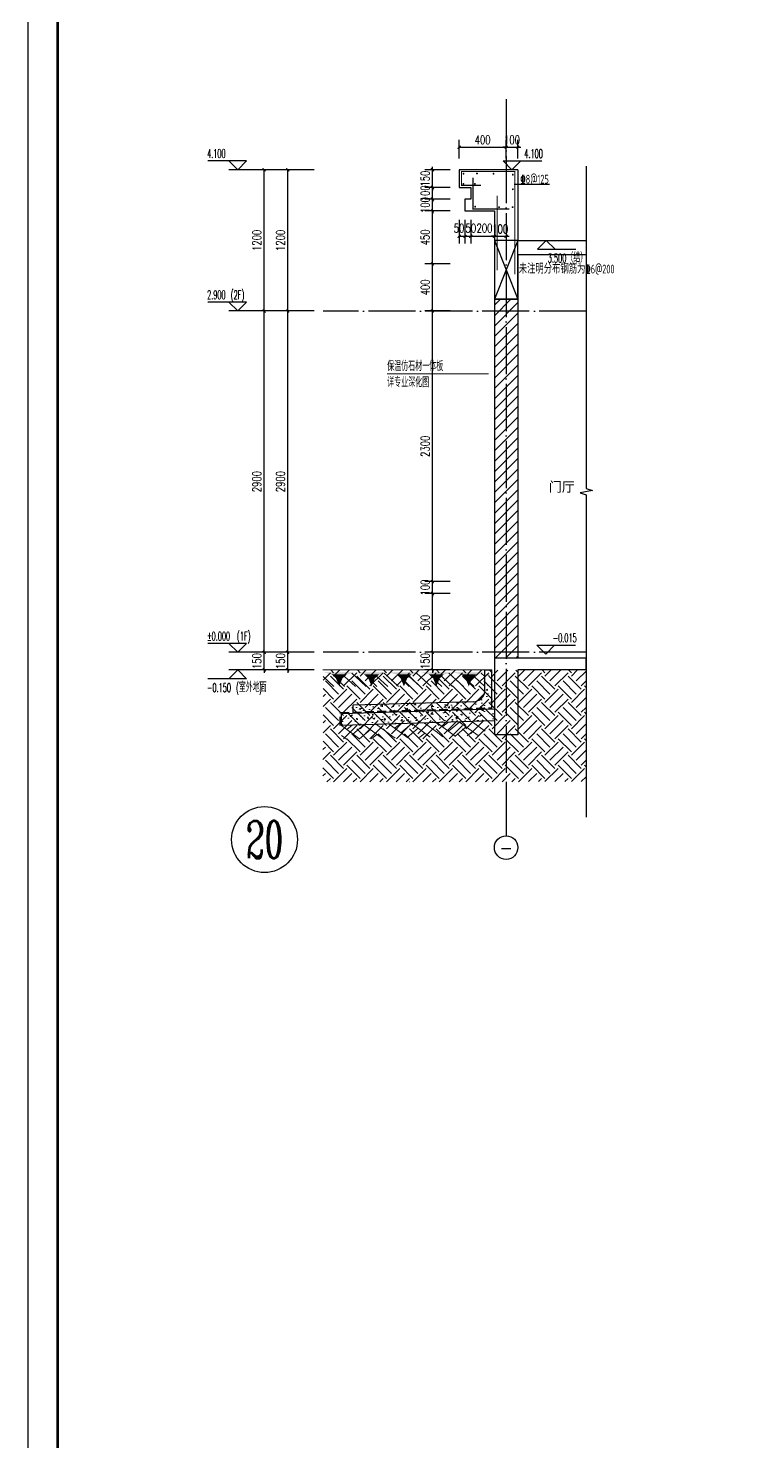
# Model space of a CAD drawing. Extents: x 393367 to 3005760, y 4998 to 826018.
# Drawn here: x 2941155 to 2947177, y 441422 to 453433 of the extents above; entities that cross this region are included whole.
import ezdxf
from ezdxf.enums import TextEntityAlignment as Align

# ---------------------------------------------------------------- set-up
doc = ezdxf.new("R2010")
doc.units = 0
doc.header["$LTSCALE"] = 1000
doc.linetypes.add('DASH', pattern=[0.35, 0.25, -0.1])
doc.linetypes.add('DOTE', pattern=[2.42, 2, -0.2, 0.02, -0.2])
doc.layers.get('0').update_dxf_attribs({"linetype": 'CONTINUOUS'})
doc.layers.get('Defpoints').update_dxf_attribs({"linetype": 'CONTINUOUS'})
for name, color, linetype in [('AXIS', 3, 'CONTINUOUS'), ('AXIS_TEXT', 7, 'CONTINUOUS'), ('COLUMN', 140, 'CONTINUOUS'), ('DIM_ELEV', 3, 'CONTINUOUS'), ('DIM_SYMB', 3, 'CONTINUOUS'), ('DOTE', 8, 'DOTE'), ('PUB_DIM', 3, 'CONTINUOUS'), ('PUB_HATCH', 8, 'CONTINUOUS'), ('PUB_TEXT', 7, 'CONTINUOUS'), ('S-大样-砼线', 7, 'CONTINUOUS'), ('S-引出线', 40, 'CONTINUOUS'), ('TEXT', 7, 'CONTINUOUS'), ('WALL', 130, 'CONTINUOUS'), ('图框', 7, 'CONTINUOUS')]:
    doc.layers.add(name, color=color, linetype=linetype)
for name, color, linetype, lineweight in [('DIM_IDEN', 3, 'CONTINUOUS', 15), ('REIN', 1, 'CONTINUOUS', 18), ('填充', 251, 'CONTINUOUS', 5), ('立面-中轮廓线', 30, 'CONTINUOUS', 35), ('粉刷', 251, 'CONTINUOUS', 9)]:
    doc.layers.add(name, color=color, linetype=linetype, lineweight=lineweight)
doc.layers.add('yichutu', color=7, linetype='CONTINUOUS', true_color=0xffffff, plot=False)
doc.styles.add('_TCH_AXIS', font='COMPLEX', dxfattribs={"bigfont": 'GBCBIG'})
doc.styles.add('_TCH_DIM', font='simplex.shx', dxfattribs={"width": 0.65, "bigfont": 'gbcbig.shx'})
doc.styles.add('_TCH_DIM_T3', font='SIMPLEX', dxfattribs={"width": 0.705882, "bigfont": 'GBCBIG'})
doc.styles.add('COMPLEX', font='COMPLEX')
doc.styles.add('DIM_FONT_T3', font='SIMPLEX', dxfattribs={"width": 0.705882, "bigfont": 'GBCBIG'})
doc.styles.add('TSSD_Rein', font='Tssdeng.shx', dxfattribs={"width": 0.7, "bigfont": 'hztxt.shx'})
doc.dimstyles.new('_TCH_ARCH&&25', dxfattribs={"dimtxt": 74.375, "dimasz": 25, "dimexe": 62.5, "dimexo": 75, "dimgap": 25, "dimtad": 1, "dimdec": 0, "dimzin": 0, "dimdsep": 46, "dimtxsty": '_TCH_DIM_T3', "dimblk": 'ARCHTICK', "dimcen": 0.09, "dimclrt": 7, "dimazin": 2, "dimtfac": 1, "dimtdec": 0, "dimtix": 1, "dimtmove": 2, "dimatfit": 3, "dimfxl": 1, "dimtolj": 1, "dimtzin": 0, "dimarcsym": 0})
pattern_1 = [(50, (28072.99, 249033.25), (143.452037, -12.550427), [15, -165]), (355, (28072.99, 249033.25), (-27.750267, 150.438427), [12, -132]), (100.4514, (28084.94, 249032.2), (115.701876, 137.88791), [12.74804, -140.22842]), (46.1842, (28072.99, 249073.25), (213.44821, -33.1038), [22.5, -247.5]), (96.6356, (28090.77, 249070.5), (186.93254, 194.82357), [19.12206, -210.3426]), (351.1842, (28072.99, 249073.25), (186.93239, 194.82372), [18, -198]), (21, (28092.99, 249063.25), (119.38141, -80.52378), [15, -165]), (326, (28092.99, 249063.25), (48.663066, 145.03001), [12, -132]), (71.4514, (28102.93, 249056.54), (168.044526, 64.5061), [12.74804, -140.22842]), (37.5, (28072.986, 249033.25), (2.431971, 66.578771), [0, -130.4, 0, -134, 0, -132.5]), (7.5, (28072.986, 249033.25), (52.613907, 78.882342), [0, -76.4, 0, -127.4, 0, -50.5]), (327.5, (28028.386, 249033.25), (106.764487, -4.510974), [0, -50, 0, -156, 0, -207]), (317.5, (28008.39, 249033.25), (116.637234, 20.020996), [0, -65, 0, -103.6, 0, -147])]

# ---------------------------------------------------------------- blocks, each defined once
blk = doc.blocks.new('GFDDDDRG')
at = {"layer": '图框'}
blk.add_lwpolyline([(923310, -107437), (923310, -159999), (893610, -159999), (893610, -107437)], close=True, dxfattribs=at)
blk.add_lwpolyline([(923310, -107437), (923310, -159999), (893610, -159999), (893610, -107437)], close=True, dxfattribs=at)
at = {"layer": '图框', "const_width": 50}
blk.add_lwpolyline([(894110, -159499), (922810, -159499), (922810, -108687), (894110, -108687)], close=True, dxfattribs=at)
blk = doc.blocks.new('$LINEPAT$素土夯实')
at = {"color": 0}
for p, q in [((0, -210), (210, 0)), ((120, -300), (420, 0)), ((420, 0), (608, -188)), ((495, -300), (795, 0)), ((615, 0), (705, -90)), ((210, -210), (300, -300)), ((315, -105), (502, -293)), ((705, -300), (795, -210))]:
    blk.add_line(p, q, dxfattribs=at)
blk = doc.blocks.new('$LinePat$自然土壤')
at = {"color": 0}
for p, q in [((0, -90), (71, -19)), ((0, -300), (211, -89)), ((210, -300), (286, -224)), ((420, -300), (630, -90))]:
    blk.add_line(p, q, dxfattribs=at)
for points in [[(0, 0), (630, 0), (168, -45), (462, -45)], [(168, -45), (462, -45), (252, -132), (378, -132)], [(252, -132), (378, -132), (315, -300)]]:
    blk.add_solid(points, dxfattribs=at)
blk = doc.blocks.new('sanshui')
at = {"layer": '粉刷'}
h = blk.add_hatch(dxfattribs=at)
h.set_pattern_fill('混凝土', color=256, scale=20)
h.set_pattern_definition(pattern_1)
edge = h.paths.add_edge_path()
edge.add_line((346318, 427330), (346258, 427330))
edge.add_line((346258, 427330), (346258, 427160))
edge.add_arc((346158, 427160), 100, 271.7184, 360, ccw=False)
edge.add_line((346161, 427060), (345138, 427030))
edge.add_line((345138, 427030), (345138, 426970))
edge.add_line((345138, 426970), (346318, 427005))
edge.add_line((346318, 427005), (346318, 427330))
h = blk.add_hatch(dxfattribs=at)
h.set_pattern_fill('混凝土', color=256, scale=20)
h.set_pattern_definition(pattern_1)
h.paths.add_polyline_path([(346338, 426896), (346338, 426996), (345038, 426957), (345038, 426857)])
at = {"layer": 'COLUMN'}
for p, q in [((346258, 427330), (346318, 427330)), ((346258, 427160), (346258, 427330)), ((346318, 426995), (346318, 427330)), ((346338, 426996), (345038, 426957)), ((346161, 427060), (345138, 427030)), ((345138, 426960), (345138, 427030)), ((345038, 426857), (345038, 426957)), ((346338, 426896), (345038, 426857))]:
    blk.add_line(p, q, dxfattribs=at)
blk.add_arc((346158, 427160), 100, 271.7184, 0, dxfattribs=at)
at = {"layer": '立面-中轮廓线', "linetype": 'DASH', "ltscale": 0.3}
blk.add_lwpolyline([(345028, 426857), (345028, 426966), (346318, 427005)], dxfattribs=at)
at = {"layer": '粉刷'}
blk.add_line((344881, 427330), (346258, 427330), dxfattribs=at)
at = {"layer": '粉刷', "yscale": 0.4, "zscale": 0.4}
for name, p, xscale, rotation in [('$LinePat$自然土壤', (345157, 427310), -0.4369306507241237, 359.9999999999903), ('$LinePat$自然土壤', (345432, 427310), -0.4369306507241237, 359.9999999999903), ('$LinePat$自然土壤', (345707, 427310), -0.4369306507241237, 359.9999999999903), ('$LinePat$自然土壤', (345983, 427310), -0.4369306507241237, 359.9999999999903), ('$LinePat$自然土壤', (346258, 427310), -0.4369306507241237, 359.9999999999903), ('$LINEPAT$素土夯实', (345444, 426869), -0.5117605352322558, 1.718358001643932), ('$LINEPAT$素土夯实', (345851, 426881), -0.5117605352322558, 1.718358001643932), ('$LINEPAT$素土夯实', (346258, 426893), -0.5117605352322558, 1.718358001643932)]:
    blk.add_blockref(name, p, dxfattribs=dict(at, xscale=xscale, rotation=rotation))
blk = doc.blocks.new('_ArchTick')
at = {"color": 0, "linetype": 'ByBlock', "const_width": 0.4}
blk.add_lwpolyline([(-0.5, -0.5), (0.5, 0.5)], dxfattribs=at)
blk = doc.blocks.new('*D1462')
at = {"layer": 'Defpoints', "color": 0, "transparency": 16777216}
for p in [(2944590, 448131), (2944817, 448131), (2944817, 447981)]:
    blk.add_point(p, dxfattribs=at)
at = {"layer": 'PUB_DIM', "color": 0, "lineweight": -2, "transparency": 16777216}
for p, q in [((2944742, 448131), (2944527, 448131)), ((2944590, 448131), (2944590, 448156)), ((2944590, 447981), (2944590, 448131)), ((2944742, 447981), (2944527, 447981)), ((2944590, 447981), (2944590, 447956))]:
    blk.add_line(p, q, dxfattribs=at)
at = {"layer": 'PUB_DIM', "color": 0, "lineweight": -2, "transparency": 16777216, "xscale": 25, "yscale": 25, "zscale": 25}
for p, rotation in [((2944590, 448131), 270), ((2944590, 447981), 90)]:
    blk.add_blockref('_ArchTick', p, dxfattribs=dict(at, rotation=rotation))
at = {"layer": 'PUB_DIM', "color": 7, "transparency": 16777216, "insert": (2944528, 448056), "char_height": 74.4, "attachment_point": 5, "rotation": 90, "style": '_TCH_DIM_T3'}
blk.add_mtext('\\A1;150', dxfattribs=at)
blk = doc.blocks.new('*D1463')
at = {"layer": 'Defpoints', "color": 0, "transparency": 16777216}
for p in [(2944590, 448631), (2944817, 448631), (2944817, 448131)]:
    blk.add_point(p, dxfattribs=at)
at = {"layer": 'PUB_DIM', "color": 0, "lineweight": -2, "transparency": 16777216}
for p, q in [((2944742, 448631), (2944527, 448631)), ((2944590, 448131), (2944590, 448631)), ((2944742, 448131), (2944527, 448131))]:
    blk.add_line(p, q, dxfattribs=at)
at = {"layer": 'PUB_DIM', "color": 0, "lineweight": -2, "transparency": 16777216, "xscale": 25, "yscale": 25, "zscale": 25}
for p, rotation in [((2944590, 448631), 90), ((2944590, 448131), 270)]:
    blk.add_blockref('_ArchTick', p, dxfattribs=dict(at, rotation=rotation))
at = {"layer": 'PUB_DIM', "color": 7, "transparency": 16777216, "insert": (2944528, 448381), "char_height": 74.4, "attachment_point": 5, "rotation": 90, "style": '_TCH_DIM_T3'}
blk.add_mtext('\\A1;500', dxfattribs=at)
blk = doc.blocks.new('*D1464')
at = {"layer": 'Defpoints', "color": 0, "transparency": 16777216}
for p in [(2944590, 448731), (2944817, 448731), (2944817, 448631)]:
    blk.add_point(p, dxfattribs=at)
at = {"layer": 'PUB_DIM', "color": 0, "lineweight": -2, "transparency": 16777216}
for p, q in [((2944742, 448731), (2944527, 448731)), ((2944590, 448731), (2944590, 448756)), ((2944590, 448631), (2944590, 448731)), ((2944742, 448631), (2944527, 448631)), ((2944590, 448631), (2944590, 448606))]:
    blk.add_line(p, q, dxfattribs=at)
at = {"layer": 'PUB_DIM', "color": 0, "lineweight": -2, "transparency": 16777216, "xscale": 25, "yscale": 25, "zscale": 25}
for p, rotation in [((2944590, 448731), 270), ((2944590, 448631), 90)]:
    blk.add_blockref('_ArchTick', p, dxfattribs=dict(at, rotation=rotation))
at = {"layer": 'PUB_DIM', "color": 7, "transparency": 16777216, "insert": (2944528, 448681), "char_height": 74.4, "attachment_point": 5, "rotation": 90, "style": '_TCH_DIM_T3'}
blk.add_mtext('\\A1;100', dxfattribs=at)
blk = doc.blocks.new('*D1465')
at = {"layer": 'Defpoints', "color": 0, "transparency": 16777216}
for p in [(2944590, 451031), (2944817, 451031), (2944817, 448731)]:
    blk.add_point(p, dxfattribs=at)
at = {"layer": 'PUB_DIM', "color": 0, "lineweight": -2, "transparency": 16777216}
for p, q in [((2944742, 451031), (2944527, 451031)), ((2944590, 448731), (2944590, 451031)), ((2944742, 448731), (2944527, 448731))]:
    blk.add_line(p, q, dxfattribs=at)
at = {"layer": 'PUB_DIM', "color": 0, "lineweight": -2, "transparency": 16777216, "xscale": 25, "yscale": 25, "zscale": 25}
for p, rotation in [((2944590, 451031), 90), ((2944590, 448731), 270)]:
    blk.add_blockref('_ArchTick', p, dxfattribs=dict(at, rotation=rotation))
at = {"layer": 'PUB_DIM', "color": 7, "transparency": 16777216, "insert": (2944528, 449881), "char_height": 74.4, "attachment_point": 5, "rotation": 90, "style": '_TCH_DIM_T3'}
blk.add_mtext('\\A1;2300', dxfattribs=at)
blk = doc.blocks.new('*D1466')
at = {"layer": 'Defpoints', "color": 0, "transparency": 16777216}
for p in [(2944590, 451431), (2944817, 451431), (2944817, 451031)]:
    blk.add_point(p, dxfattribs=at)
at = {"layer": 'PUB_DIM', "color": 0, "lineweight": -2, "transparency": 16777216}
for p, q in [((2944742, 451431), (2944527, 451431)), ((2944590, 451031), (2944590, 451431)), ((2944742, 451031), (2944527, 451031))]:
    blk.add_line(p, q, dxfattribs=at)
at = {"layer": 'PUB_DIM', "color": 0, "lineweight": -2, "transparency": 16777216, "xscale": 25, "yscale": 25, "zscale": 25}
for p, rotation in [((2944590, 451431), 90), ((2944590, 451031), 270)]:
    blk.add_blockref('_ArchTick', p, dxfattribs=dict(at, rotation=rotation))
at = {"layer": 'PUB_DIM', "color": 7, "transparency": 16777216, "insert": (2944528, 451231), "char_height": 74.4, "attachment_point": 5, "rotation": 90, "style": '_TCH_DIM_T3'}
blk.add_mtext('\\A1;400', dxfattribs=at)
blk = doc.blocks.new('*D1467')
at = {"layer": 'Defpoints', "color": 0, "transparency": 16777216}
for p in [(2944590, 451881), (2944817, 451881), (2944817, 451431)]:
    blk.add_point(p, dxfattribs=at)
at = {"layer": 'PUB_DIM', "color": 0, "lineweight": -2, "transparency": 16777216}
for p, q in [((2944742, 451881), (2944527, 451881)), ((2944590, 451431), (2944590, 451881)), ((2944742, 451431), (2944527, 451431))]:
    blk.add_line(p, q, dxfattribs=at)
at = {"layer": 'PUB_DIM', "color": 0, "lineweight": -2, "transparency": 16777216, "xscale": 25, "yscale": 25, "zscale": 25}
for p, rotation in [((2944590, 451881), 90), ((2944590, 451431), 270)]:
    blk.add_blockref('_ArchTick', p, dxfattribs=dict(at, rotation=rotation))
at = {"layer": 'PUB_DIM', "color": 7, "transparency": 16777216, "insert": (2944528, 451656), "char_height": 74.4, "attachment_point": 5, "rotation": 90, "style": '_TCH_DIM_T3'}
blk.add_mtext('\\A1;450', dxfattribs=at)
blk = doc.blocks.new('*D1468')
at = {"layer": 'Defpoints', "color": 0, "transparency": 16777216}
for p in [(2944590, 451981), (2944817, 451981), (2944817, 451881)]:
    blk.add_point(p, dxfattribs=at)
at = {"layer": 'PUB_DIM', "color": 0, "lineweight": -2, "transparency": 16777216}
for p, q in [((2944742, 451981), (2944527, 451981)), ((2944590, 451981), (2944590, 452006)), ((2944590, 451881), (2944590, 451981)), ((2944742, 451881), (2944527, 451881)), ((2944590, 451881), (2944590, 451856))]:
    blk.add_line(p, q, dxfattribs=at)
at = {"layer": 'PUB_DIM', "color": 0, "lineweight": -2, "transparency": 16777216, "xscale": 25, "yscale": 25, "zscale": 25}
for p, rotation in [((2944590, 451981), 270), ((2944590, 451881), 90)]:
    blk.add_blockref('_ArchTick', p, dxfattribs=dict(at, rotation=rotation))
at = {"layer": 'PUB_DIM', "color": 7, "transparency": 16777216, "insert": (2944528, 451931), "char_height": 74.4, "attachment_point": 5, "rotation": 90, "style": '_TCH_DIM_T3'}
blk.add_mtext('\\A1;100', dxfattribs=at)
blk = doc.blocks.new('*D1469')
at = {"layer": 'Defpoints', "color": 0, "transparency": 16777216}
for p in [(2944590, 452081), (2944817, 452081), (2944817, 451981)]:
    blk.add_point(p, dxfattribs=at)
at = {"layer": 'PUB_DIM', "color": 0, "lineweight": -2, "transparency": 16777216}
for p, q in [((2944590, 452081), (2944590, 452106)), ((2944742, 452081), (2944527, 452081)), ((2944742, 451981), (2944527, 451981)), ((2944590, 451981), (2944590, 452081)), ((2944590, 451981), (2944590, 451956))]:
    blk.add_line(p, q, dxfattribs=at)
at = {"layer": 'PUB_DIM', "color": 0, "lineweight": -2, "transparency": 16777216, "xscale": 25, "yscale": 25, "zscale": 25}
for p, rotation in [((2944590, 452081), 270), ((2944590, 451981), 90)]:
    blk.add_blockref('_ArchTick', p, dxfattribs=dict(at, rotation=rotation))
at = {"layer": 'PUB_DIM', "color": 7, "transparency": 16777216, "insert": (2944528, 452031), "char_height": 74.4, "attachment_point": 5, "rotation": 90, "style": '_TCH_DIM_T3'}
blk.add_mtext('\\A1;100', dxfattribs=at)
blk = doc.blocks.new('*D1470')
at = {"layer": 'Defpoints', "color": 0, "transparency": 16777216}
for p in [(2944590, 452231), (2944817, 452231), (2944817, 452081)]:
    blk.add_point(p, dxfattribs=at)
at = {"layer": 'PUB_DIM', "color": 0, "lineweight": -2, "transparency": 16777216}
for p, q in [((2944742, 452231), (2944527, 452231)), ((2944590, 452231), (2944590, 452256)), ((2944590, 452081), (2944590, 452231)), ((2944742, 452081), (2944527, 452081)), ((2944590, 452081), (2944590, 452056))]:
    blk.add_line(p, q, dxfattribs=at)
at = {"layer": 'PUB_DIM', "color": 0, "lineweight": -2, "transparency": 16777216, "xscale": 25, "yscale": 25, "zscale": 25}
for p, rotation in [((2944590, 452231), 270), ((2944590, 452081), 90)]:
    blk.add_blockref('_ArchTick', p, dxfattribs=dict(at, rotation=rotation))
at = {"layer": 'PUB_DIM', "color": 7, "transparency": 16777216, "insert": (2944528, 452156), "char_height": 74.4, "attachment_point": 5, "rotation": 90, "style": '_TCH_DIM_T3'}
blk.add_mtext('\\A1;150', dxfattribs=at)
blk = doc.blocks.new('*D1471')
at = {"layer": 'Defpoints', "color": 0, "transparency": 16777216}
for p in [(2944817, 451881), (2944867, 451881), (2944867, 451666)]:
    blk.add_point(p, dxfattribs=at)
at = {"layer": 'PUB_DIM', "color": 0, "lineweight": -2, "transparency": 16777216}
for p, q in [((2944817, 451806), (2944817, 451604)), ((2944867, 451806), (2944867, 451604)), ((2944817, 451666), (2944867, 451666))]:
    blk.add_line(p, q, dxfattribs=at)
at = {"layer": 'PUB_DIM', "color": 0, "lineweight": -2, "transparency": 16777216, "xscale": 25, "yscale": 25, "zscale": 25, "rotation": 180}
blk.add_blockref('_ArchTick', (2944817, 451666), dxfattribs=at)
at = {"layer": 'PUB_DIM', "color": 0, "lineweight": -2, "transparency": 16777216, "xscale": 25, "yscale": 25, "zscale": 25}
blk.add_blockref('_ArchTick', (2944867, 451666), dxfattribs=at)
at = {"layer": 'PUB_DIM', "color": 7, "transparency": 16777216, "insert": (2944817, 451735), "char_height": 74.4, "attachment_point": 5, "style": '_TCH_DIM_T3'}
blk.add_mtext('\\A1;50', dxfattribs=at)
blk = doc.blocks.new('*D1472')
at = {"layer": 'Defpoints', "color": 0, "transparency": 16777216}
for p in [(2944867, 451881), (2944917, 451881), (2944917, 451666)]:
    blk.add_point(p, dxfattribs=at)
at = {"layer": 'PUB_DIM', "color": 0, "lineweight": -2, "transparency": 16777216}
for p, q in [((2944867, 451806), (2944867, 451604)), ((2944917, 451806), (2944917, 451604)), ((2944867, 451666), (2944917, 451666))]:
    blk.add_line(p, q, dxfattribs=at)
at = {"layer": 'PUB_DIM', "color": 0, "lineweight": -2, "transparency": 16777216, "xscale": 25, "yscale": 25, "zscale": 25, "rotation": 180}
blk.add_blockref('_ArchTick', (2944867, 451666), dxfattribs=at)
at = {"layer": 'PUB_DIM', "color": 0, "lineweight": -2, "transparency": 16777216, "xscale": 25, "yscale": 25, "zscale": 25}
blk.add_blockref('_ArchTick', (2944917, 451666), dxfattribs=at)
at = {"layer": 'PUB_DIM', "color": 7, "transparency": 16777216, "insert": (2944917, 451735), "char_height": 74.4, "attachment_point": 5, "style": '_TCH_DIM_T3'}
blk.add_mtext('\\A1;50', dxfattribs=at)
blk = doc.blocks.new('*D1473')
at = {"layer": 'Defpoints', "color": 0, "transparency": 16777216}
for p in [(2944917, 451881), (2945117, 451881), (2945117, 451666)]:
    blk.add_point(p, dxfattribs=at)
at = {"layer": 'PUB_DIM', "color": 0, "lineweight": -2, "transparency": 16777216}
for p, q in [((2944917, 451806), (2944917, 451604)), ((2945117, 451806), (2945117, 451604)), ((2944917, 451666), (2945117, 451666))]:
    blk.add_line(p, q, dxfattribs=at)
at = {"layer": 'PUB_DIM', "color": 0, "lineweight": -2, "transparency": 16777216, "xscale": 25, "yscale": 25, "zscale": 25, "rotation": 180}
blk.add_blockref('_ArchTick', (2944917, 451666), dxfattribs=at)
at = {"layer": 'PUB_DIM', "color": 0, "lineweight": -2, "transparency": 16777216, "xscale": 25, "yscale": 25, "zscale": 25}
blk.add_blockref('_ArchTick', (2945117, 451666), dxfattribs=at)
at = {"layer": 'PUB_DIM', "color": 7, "transparency": 16777216, "insert": (2945033, 451735), "char_height": 74.4, "attachment_point": 5, "style": '_TCH_DIM_T3'}
blk.add_mtext('\\A1;200', dxfattribs=at)
blk = doc.blocks.new('*D1474')
at = {"layer": 'Defpoints', "color": 0, "transparency": 16777216}
for p in [(2945117, 451881), (2945217, 451881), (2945217, 451666)]:
    blk.add_point(p, dxfattribs=at)
at = {"layer": 'PUB_DIM', "color": 0, "lineweight": -2, "transparency": 16777216}
for p, q in [((2945117, 451806), (2945117, 451604)), ((2945217, 451806), (2945217, 451604)), ((2945117, 451666), (2945092, 451666)), ((2945117, 451666), (2945217, 451666)), ((2945217, 451666), (2945242, 451666))]:
    blk.add_line(p, q, dxfattribs=at)
at = {"layer": 'PUB_DIM', "color": 0, "lineweight": -2, "transparency": 16777216, "xscale": 25, "yscale": 25, "zscale": 25}
blk.add_blockref('_ArchTick', (2945117, 451666), dxfattribs=at)
at = {"layer": 'PUB_DIM', "color": 0, "lineweight": -2, "transparency": 16777216, "xscale": 25, "yscale": 25, "zscale": 25, "rotation": 180}
blk.add_blockref('_ArchTick', (2945217, 451666), dxfattribs=at)
at = {"layer": 'PUB_DIM', "color": 7, "transparency": 16777216, "insert": (2945167, 451728), "char_height": 74.4, "attachment_point": 5, "style": '_TCH_DIM_T3'}
blk.add_mtext('\\A1;100', dxfattribs=at)
blk = doc.blocks.new('*D1475')
at = {"layer": 'Defpoints', "color": 0, "transparency": 16777216}
for p in [(2945217, 452423), (2944817, 452251), (2945217, 452251)]:
    blk.add_point(p, dxfattribs=at)
at = {"layer": 'PUB_DIM', "color": 0, "lineweight": -2, "transparency": 16777216}
for p, q in [((2944817, 452326), (2944817, 452485)), ((2945217, 452326), (2945217, 452485)), ((2944817, 452423), (2945217, 452423))]:
    blk.add_line(p, q, dxfattribs=at)
at = {"layer": 'PUB_DIM', "color": 0, "lineweight": -2, "transparency": 16777216, "xscale": 25, "yscale": 25, "zscale": 25, "rotation": 180}
blk.add_blockref('_ArchTick', (2944817, 452423), dxfattribs=at)
at = {"layer": 'PUB_DIM', "color": 0, "lineweight": -2, "transparency": 16777216, "xscale": 25, "yscale": 25, "zscale": 25}
blk.add_blockref('_ArchTick', (2945217, 452423), dxfattribs=at)
at = {"layer": 'PUB_DIM', "color": 7, "transparency": 16777216, "insert": (2945017, 452485), "char_height": 74.4, "attachment_point": 5, "style": '_TCH_DIM_T3'}
blk.add_mtext('\\A1;400', dxfattribs=at)
blk = doc.blocks.new('*D1476')
at = {"layer": 'Defpoints', "color": 0, "transparency": 16777216}
for p in [(2945317, 452423), (2945217, 452251), (2945317, 452251)]:
    blk.add_point(p, dxfattribs=at)
at = {"layer": 'PUB_DIM', "color": 0, "lineweight": -2, "transparency": 16777216}
for p, q in [((2945217, 452326), (2945217, 452485)), ((2945317, 452326), (2945317, 452485)), ((2945217, 452423), (2945192, 452423)), ((2945217, 452423), (2945317, 452423)), ((2945317, 452423), (2945342, 452423))]:
    blk.add_line(p, q, dxfattribs=at)
at = {"layer": 'PUB_DIM', "color": 0, "lineweight": -2, "transparency": 16777216, "xscale": 25, "yscale": 25, "zscale": 25}
blk.add_blockref('_ArchTick', (2945217, 452423), dxfattribs=at)
at = {"layer": 'PUB_DIM', "color": 0, "lineweight": -2, "transparency": 16777216, "xscale": 25, "yscale": 25, "zscale": 25, "rotation": 180}
blk.add_blockref('_ArchTick', (2945317, 452423), dxfattribs=at)
at = {"layer": 'PUB_DIM', "color": 7, "transparency": 16777216, "insert": (2945267, 452485), "char_height": 74.4, "attachment_point": 5, "style": '_TCH_DIM_T3'}
blk.add_mtext('\\A1;100', dxfattribs=at)
blk = doc.blocks.new('*D1478')
at = {"layer": 'Defpoints', "color": 0, "transparency": 16777216}
for p in [(2943360, 448131), (2943660, 448131), (2943660, 447981)]:
    blk.add_point(p, dxfattribs=at)
at = {"layer": 'PUB_DIM', "color": 0, "lineweight": -2, "transparency": 16777216}
for p, q in [((2943585, 448131), (2943298, 448131)), ((2943360, 448131), (2943360, 448156)), ((2943360, 447981), (2943360, 448131)), ((2943585, 447981), (2943298, 447981)), ((2943360, 447981), (2943360, 447956))]:
    blk.add_line(p, q, dxfattribs=at)
at = {"layer": 'PUB_DIM', "color": 0, "lineweight": -2, "transparency": 16777216, "xscale": 25, "yscale": 25, "zscale": 25}
for p, rotation in [((2943360, 448131), 270), ((2943360, 447981), 90)]:
    blk.add_blockref('_ArchTick', p, dxfattribs=dict(at, rotation=rotation))
at = {"layer": 'PUB_DIM', "color": 7, "transparency": 16777216, "insert": (2943298, 448056), "char_height": 74.4, "attachment_point": 5, "rotation": 90, "style": '_TCH_DIM_T3'}
blk.add_mtext('\\A1;150', dxfattribs=at)
blk = doc.blocks.new('*D1479')
at = {"layer": 'Defpoints', "color": 0, "transparency": 16777216}
for p in [(2943360, 451031), (2943660, 451031), (2943660, 448131)]:
    blk.add_point(p, dxfattribs=at)
at = {"layer": 'PUB_DIM', "color": 0, "lineweight": -2, "transparency": 16777216}
for p, q in [((2943585, 451031), (2943298, 451031)), ((2943360, 448131), (2943360, 451031)), ((2943585, 448131), (2943298, 448131))]:
    blk.add_line(p, q, dxfattribs=at)
at = {"layer": 'PUB_DIM', "color": 0, "lineweight": -2, "transparency": 16777216, "xscale": 25, "yscale": 25, "zscale": 25}
for p, rotation in [((2943360, 451031), 90), ((2943360, 448131), 270)]:
    blk.add_blockref('_ArchTick', p, dxfattribs=dict(at, rotation=rotation))
at = {"layer": 'PUB_DIM', "color": 7, "transparency": 16777216, "insert": (2943298, 449581), "char_height": 74.4, "attachment_point": 5, "rotation": 90, "style": '_TCH_DIM_T3'}
blk.add_mtext('\\A1;2900', dxfattribs=at)
blk = doc.blocks.new('*D1480')
at = {"layer": 'Defpoints', "color": 0, "transparency": 16777216}
for p in [(2943360, 452231), (2943660, 452231), (2943660, 451031)]:
    blk.add_point(p, dxfattribs=at)
at = {"layer": 'PUB_DIM', "color": 0, "lineweight": -2, "transparency": 16777216}
for p, q in [((2943585, 452231), (2943298, 452231)), ((2943360, 451031), (2943360, 452231)), ((2943585, 451031), (2943298, 451031))]:
    blk.add_line(p, q, dxfattribs=at)
at = {"layer": 'PUB_DIM', "color": 0, "lineweight": -2, "transparency": 16777216, "xscale": 25, "yscale": 25, "zscale": 25}
for p, rotation in [((2943360, 452231), 90), ((2943360, 451031), 270)]:
    blk.add_blockref('_ArchTick', p, dxfattribs=dict(at, rotation=rotation))
at = {"layer": 'PUB_DIM', "color": 7, "transparency": 16777216, "insert": (2943298, 451631), "char_height": 74.4, "attachment_point": 5, "rotation": 90, "style": '_TCH_DIM_T3'}
blk.add_mtext('\\A1;1200', dxfattribs=at)
blk = doc.blocks.new('*D1481')
at = {"layer": 'Defpoints', "color": 0, "transparency": 16777216}
for p in [(2943160, 448131), (2943660, 448131), (2943660, 447981)]:
    blk.add_point(p, dxfattribs=at)
at = {"layer": 'PUB_DIM', "color": 0, "lineweight": -2, "transparency": 16777216}
for p, q in [((2943585, 448131), (2943098, 448131)), ((2943160, 448131), (2943160, 448156)), ((2943160, 447981), (2943160, 448131)), ((2943585, 447981), (2943098, 447981)), ((2943160, 447981), (2943160, 447956))]:
    blk.add_line(p, q, dxfattribs=at)
at = {"layer": 'PUB_DIM', "color": 0, "lineweight": -2, "transparency": 16777216, "xscale": 25, "yscale": 25, "zscale": 25}
for p, rotation in [((2943160, 448131), 270), ((2943160, 447981), 90)]:
    blk.add_blockref('_ArchTick', p, dxfattribs=dict(at, rotation=rotation))
at = {"layer": 'PUB_DIM', "color": 7, "transparency": 16777216, "insert": (2943098, 448056), "char_height": 74.4, "attachment_point": 5, "rotation": 90, "style": '_TCH_DIM_T3'}
blk.add_mtext('\\A1;150', dxfattribs=at)
blk = doc.blocks.new('*D1482')
at = {"layer": 'Defpoints', "color": 0, "transparency": 16777216}
for p in [(2943160, 451031), (2943660, 451031), (2943660, 448131)]:
    blk.add_point(p, dxfattribs=at)
at = {"layer": 'PUB_DIM', "color": 0, "lineweight": -2, "transparency": 16777216}
for p, q in [((2943585, 451031), (2943098, 451031)), ((2943160, 448131), (2943160, 451031)), ((2943585, 448131), (2943098, 448131))]:
    blk.add_line(p, q, dxfattribs=at)
at = {"layer": 'PUB_DIM', "color": 0, "lineweight": -2, "transparency": 16777216, "xscale": 25, "yscale": 25, "zscale": 25}
for p, rotation in [((2943160, 451031), 90), ((2943160, 448131), 270)]:
    blk.add_blockref('_ArchTick', p, dxfattribs=dict(at, rotation=rotation))
at = {"layer": 'PUB_DIM', "color": 7, "transparency": 16777216, "insert": (2943098, 449581), "char_height": 74.4, "attachment_point": 5, "rotation": 90, "style": '_TCH_DIM_T3'}
blk.add_mtext('\\A1;2900', dxfattribs=at)
blk = doc.blocks.new('*D1483')
at = {"layer": 'Defpoints', "color": 0, "transparency": 16777216}
for p in [(2943160, 452231), (2943660, 452231), (2943660, 451031)]:
    blk.add_point(p, dxfattribs=at)
at = {"layer": 'PUB_DIM', "color": 0, "lineweight": -2, "transparency": 16777216}
for p, q in [((2943585, 452231), (2943098, 452231)), ((2943160, 451031), (2943160, 452231)), ((2943585, 451031), (2943098, 451031))]:
    blk.add_line(p, q, dxfattribs=at)
at = {"layer": 'PUB_DIM', "color": 0, "lineweight": -2, "transparency": 16777216, "xscale": 25, "yscale": 25, "zscale": 25}
for p, rotation in [((2943160, 452231), 90), ((2943160, 451031), 270)]:
    blk.add_blockref('_ArchTick', p, dxfattribs=dict(at, rotation=rotation))
at = {"layer": 'PUB_DIM', "color": 7, "transparency": 16777216, "insert": (2943098, 451631), "char_height": 74.4, "attachment_point": 5, "rotation": 90, "style": '_TCH_DIM_T3'}
blk.add_mtext('\\A1;1200', dxfattribs=at)
blk = doc.blocks.new('_axiso')
blk.add_circle((0, 0), 0.5)
at = {"layer": 'AXIS_TEXT', "style": 'COMPLEX', "width": 1.041667}
blk.add_attdef('A', text='', height=0.56, dxfattribs=at).set_placement((-0.25, -0.28), (0.25, -0.28), align=Align.FIT)
blk = doc.blocks.new('A$C657E11A4')
at = {"layer": 'REIN', "const_width": 9}
for points in [[(170, 968), (4, 968), (4, 1085), (457, 1085), (457, 212)], [(412, 767), (102, 767), (102, 1034)], [(307, 881), (307, 245)]]:
    blk.add_lwpolyline(points, dxfattribs=at)
at = {"layer": 'REIN', "const_width": 8}
for points in [[(17, 1067, 1), (25, 1067, 1)], [(17, 981, 1), (25, 981, 1)], [(114, 981, 1), (122, 981, 1)], [(132, 1069, 1), (140, 1069, 1)], [(273, 1067, 1), (281, 1067, 1)], [(437, 1059, 1), (445, 1059, 1)], [(437, 935, 1), (445, 935, 1)], [(117, 787, 1), (125, 787, 1)], [(320, 783, 1), (328, 783, 1)], [(435, 783, 1), (443, 783, 1)]]:
    blk.add_lwpolyline(points, format="xyb", close=True, dxfattribs=at)
at = {"layer": 'S-大样-砼线'}
for p, q in [((284, 500), (484, 0)), ((484, 500), (284, 0))]:
    blk.add_line(p, q, dxfattribs=at)
blk.add_lwpolyline([(484, 500), (284, 500), (284, 0), (484, 0)], close=True, dxfattribs=at)
at = {"layer": 'S-引出线'}
blk.add_line((453, 979), (753, 979), dxfattribs=at)
at = {"layer": 'TEXT', "style": 'TSSD_Rein', "width": 0.7}
for s, p in [('%%1328@125', (505, 983)), ('未注明分布钢筋为%%1326@200', (491, 219))]:
    blk.add_text(s, height=75, rotation=0, dxfattribs=at).set_placement(p)
blk = doc.blocks.new('yct-525-297-26250-14850-50-3002')
at = {"layer": 'yichutu', "color": 7, "true_color": 0xffffff}
blk.add_lwpolyline([(0, 0), (0, 14850), (26250, 14850), (26250, 0)], close=True, dxfattribs=at)

msp = doc.modelspace()

# ---------------------------------------------------------------- hatches: boundary and pattern name
at = {"layer": 'PUB_HATCH'}
h = msp.add_hatch(dxfattribs=at)
h.set_pattern_fill('普通砖', color=256, scale=25, style=0)
h.set_pattern_definition([(45, (2411524.25, 612130.613), (-44.1941915, 44.1941915), [])])
h.paths.add_polyline_path([(2945316.99951, 451130.70773), (2945116.99951, 451130.70805), (2945116.99454, 448080.91209), (2945316.99454, 448080.91193)])
at = {"layer": '填充'}
h = msp.add_hatch(dxfattribs=at)
h.set_pattern_fill('EARTH', color=250, scale=50, angle=45, style=0)
h.set_pattern_definition([(45, (2473943.05, 484439.5), (0, 224.506403), [158.75, -158.75]), (45, (2473900.96, 484481.6), (0, 224.506403), [158.75, -158.75]), (45, (2473858.86, 484523.69), (0, 224.506403), [158.75, -158.75]), (135, (2473858.86, 484551.75), (-224.506403, 0), [158.75, -158.75]), (135, (2473900.96, 484593.85), (-224.506403, 0), [158.75, -158.75]), (135, (2473943.05, 484635.94), (-224.506403, 0), [158.75, -158.75])])
edge = h.paths.add_edge_path()
edge.add_line((2943660.78372, 447980.69702), (2943660.00841, 447029.45784))
edge.add_line((2943660.39607, 447029.45784), (2945897.9224, 447031.95461))
edge.add_line((2945897.9224, 447031.95461), (2945897.9224, 447978.4087))
edge.add_line((2945897.9224, 447978.4087), (2943660.39607, 447980.69702))

# ---------------------------------------------------------------- linework, layer by layer
at = {"layer": 'AXIS'}
msp.add_line((2945216.99454, 447030.72556), (2945216.99454, 446571.33375), dxfattribs=at)
at = {"layer": 'AXIS', "color": 6}
msp.add_circle((2943163.52742, 446539.0001), 280, dxfattribs=at)
at = {"layer": 'DIM_ELEV'}
for p, q in [((2943010.36312, 452306.21109), (2942682.36312, 452306.21109)), ((2942935.36312, 452231.21109), (2942860.36312, 452306.21109)), ((2943360.36312, 452231.21109), (2942860.36312, 452231.21109)), ((2942935.36312, 452231.21109), (2943010.36312, 452306.21109)), ((2945266.11167, 452230.75708), (2945191.11167, 452305.75708)), ((2945191.11167, 452305.75708), (2945519.11167, 452305.75708)), ((2945266.11167, 452230.75708), (2945341.11167, 452305.75708)), ((2943010.36312, 451106.17896), (2942682.36312, 451106.17896)), ((2942935.36312, 451031.17896), (2942860.36312, 451106.17896)), ((2943360.36312, 451031.17896), (2942860.36312, 451031.17896)), ((2942935.36312, 451031.17896), (2943010.36312, 451106.17896)), ((2943010.36312, 448206.17896), (2942682.36312, 448206.17896)), ((2942935.36312, 448131.17896), (2942860.36312, 448206.17896)), ((2943360.36312, 448131.17896), (2942860.36312, 448131.17896)), ((2942935.36312, 448131.17896), (2943010.36312, 448206.17896)), ((2943010.36312, 447905.70851), (2942682.36312, 447905.70851)), ((2942935.36312, 447980.70851), (2942860.36312, 447905.70851)), ((2943360.36312, 447980.70851), (2942860.36312, 447980.70851)), ((2942935.36312, 447980.70851), (2943010.36312, 447905.70851))]:
    msp.add_line(p, q, dxfattribs=at)
at = {"layer": 'DIM_ELEV', "color": 3}
for p, q in [((2945557.64198, 451630.70851), (2945482.64198, 451555.70851)), ((2945557.64198, 451630.70851), (2945632.64198, 451555.70851)), ((2945482.64198, 451555.70851), (2945810.64198, 451555.70851))]:
    msp.add_line(p, q, dxfattribs=at)
at = {"layer": 'DIM_ELEV', "color": 6}
for p, q in [((2945553.8696, 448115.71307), (2945478.8696, 448190.71307)), ((2945478.8696, 448190.71307), (2945806.8696, 448190.71307)), ((2945553.8696, 448115.71307), (2945628.8696, 448190.71307))]:
    msp.add_line(p, q, dxfattribs=at)
at = {"layer": 'DIM_IDEN'}
for p, q in [((2944562.55282, 450495.72781), (2944205.614, 450495.72781)), ((2945066.9973, 450495.72781), (2944562.55282, 450495.72781))]:
    msp.add_line(p, q, dxfattribs=at)
at = {"layer": 'DIM_SYMB'}
msp.add_lwpolyline([(2945897.9224, 452260.74835), (2945897.9224, 449523.85229), (2945950.4224, 449504.74385), (2945845.4224, 449486.22952), (2945897.9224, 449467.60229), (2945897.9224, 446730.70622)], dxfattribs=at)
at = {"layer": 'DOTE', "linetype": 'DOTE', "ltscale": 0.2}
for p, q in [((2945216.99454, 452830.74064), (2945216.99454, 447030.70622)), ((2945897.9224, 451030.70851), (2943660.36312, 451030.70851)), ((2945897.9224, 448130.70851), (2943660.36312, 448130.70851))]:
    msp.add_line(p, q, dxfattribs=at)
at = {"layer": 'WALL'}
for p, q in [((2944816.95157, 452230.76372), (2944816.94637, 452080.76372)), ((2945216.98154, 452230.75185), (2944816.95157, 452230.76372)), ((2945316.98154, 452230.75758), (2945216.98154, 452230.75185)), ((2945316.98154, 452230.75758), (2945317.01591, 451630.70851)), ((2944816.94637, 452080.76372), (2944916.98583, 452080.76238)), ((2944866.9763, 451980.75744), (2944866.97279, 451880.75744)), ((2944916.98232, 451980.75569), (2944866.9763, 451980.75744)), ((2944916.98583, 452080.76238), (2944916.98232, 451980.75569)), ((2944866.97279, 451880.75744), (2945117.00159, 451880.75138)), ((2945117.00159, 451880.75138), (2945117.01591, 451630.70279)), ((2945117.01877, 451630.70956), (2945117.02732, 451130.70894)), ((2945317.01591, 451630.70851), (2945897.9224, 451630.70851)), ((2945897.9224, 451630.70851), (2945897.9224, 451510.70851)), ((2945317.02082, 451510.70851), (2945897.9224, 451510.70851)), ((2945317.02082, 451510.70851), (2945317.02732, 451130.71236)), ((2945116.99951, 451130.70805), (2945116.99454, 448080.91209)), ((2945117.02732, 451130.70894), (2945116.99951, 451130.70805)), ((2945317.02732, 451130.71236), (2945117.02732, 451130.70894)), ((2945316.99951, 451130.70773), (2945316.99454, 448080.91193)), ((2945116.99454, 448080.91193), (2945116.99454, 447430.70851)), ((2945897.9224, 448080.91193), (2945116.99454, 448080.91193)), ((2945897.9224, 447980.91193), (2945897.9224, 448080.91193)), ((2945316.99454, 447980.91193), (2945316.99454, 447430.70851)), ((2945897.9224, 447980.91193), (2945316.99454, 447980.91193)), ((2945316.99454, 447430.70851), (2945116.99454, 447430.70851))]:
    msp.add_line(p, q, dxfattribs=at)

# ---------------------------------------------------------------- block references
at = {"xscale": 0.5, "yscale": 0.5, "zscale": 0.5}
msp.add_blockref('GFDDDDRG', (2494349.86148, 518369.20917), dxfattribs=at)
msp.add_blockref('sanshui', (2598778.86938, 20651.11451))
at = {"layer": 'AXIS'}
ref = msp.add_blockref('_axiso', (2945216.99454, 446471.33375), dxfattribs=dict(at, xscale=200, yscale=200, zscale=200))
ref.add_attrib('A', '-', dxfattribs={"layer": 'AXIS_TEXT', "height": 113.13708, "style": '_TCH_AXIS', "width": 1.166667}).set_placement((2945160.426, 446414.76521), (2945273.56308, 446414.76521), align=Align.FIT)
at = {"layer": 'WALL'}
msp.add_blockref('A$C657E11A4', (2944833.23497, 451130.63151), dxfattribs=at)
at = {"layer": 'yichutu', "rotation": 270}
msp.add_blockref('yct-525-297-26250-14850-50-3002', (2941154.75106, 464650.72831), dxfattribs=at)

# ---------------------------------------------------------------- texts
at = {"layer": 'AXIS_TEXT', "color": 6, "style": '_TCH_AXIS', "width": 0.617647}
msp.add_text('20', height=316.783838, dxfattribs=at).set_placement((2943005.1355, 446380.60818), (2943321.91934, 446380.60818), align=Align.FIT)
at = {"layer": 'DIM_ELEV', "color": 7, "style": '_TCH_DIM'}
for s, height, width, p in [('3.500', 74.375, 0.494118, (2945571.08814, 451443.18351)), ('（结）', 84.397163, 0.7, (2945728.58814, 451443.18351))]:
    msp.add_text(s, height=height, dxfattribs=dict(at, width=width)).set_placement(p)
at = {"layer": 'PUB_TEXT'}
for s, height, style, width, p in [('4.100', 74.375, '_TCH_DIM', 0.494118, (2942674.86312, 452331.23609)), ('4.100', 74.375, '_TCH_DIM', 0.494118, (2945371.61167, 452330.78208)), ('2.900', 74.375, '_TCH_DIM', 0.494118, (2942674.86312, 451131.20396)), ('(2F)', 74.375, '_TCH_DIM', 0.494118, (2942876.41312, 451131.20396)), ('保温仿石材一体板', 84.397163, 'DIM_FONT_T3', 0.705882, (2944205.614, 450520.75281)), ('详专业深化图', 84.397163, 'DIM_FONT_T3', 0.705882, (2944205.614, 450383.20281)), ('%%P0.000', 74.375, '_TCH_DIM', 0.494118, (2942674.86312, 448231.20396)), ('(1F)', 74.375, '_TCH_DIM', 0.494118, (2942928.73812, 448231.20396)), ('室外地面', 84.397163, '_TCH_DIM', 0.7, (2942945.18812, 447793.18351)), ('-0.150', 74.375, '_TCH_DIM', 0.494118, (2942674.86312, 447793.18351)), ('(', 74.375, '_TCH_DIM', 0.494118, (2942920.68812, 447793.18351)), (')', 74.375, '_TCH_DIM', 0.494118, (2943117.2094, 447793.18351))]:
    msp.add_text(s, height=height, dxfattribs=dict(at, style=style, width=width)).set_placement(p)
msp.add_text('门厅', height=84.397163, dxfattribs=at).set_placement((2945580.85096, 449495.0588))
at = {"layer": 'PUB_TEXT', "color": 6, "style": '_TCH_DIM', "width": 0.494118}
msp.add_text('-0.015', height=74.375, dxfattribs=at).set_placement((2945613.8696, 448215.73807))

# ---------------------------------------------------------------- dimensions: what is measured, and where the dimension line sits
at = {"layer": 'PUB_DIM'}
for p1, p2, distance, picture, middle in [((2944816.95157, 452250.75051), (2945216.98496, 452250.75051), 172.05131, '*D1475', (2945016.96826, 452484.98932)), ((2945216.98496, 452250.75051), (2945316.84483, 452250.75051), 172.05131, '*D1476', (2945266.91489, 452484.98932)), ((2943660.36312, 451030.70851), (2943660.36312, 452230.74064), 500, '*D1483', (2943098.17562, 451630.72458)), ((2943660.36312, 451030.70851), (2943660.36312, 452230.74064), 300, '*D1480', (2943298.17562, 451630.72458)), ((2944816.95156, 452080.73946), (2944816.95156, 452230.73946), 227.05748, '*D1470', (2944527.70658, 452155.73946)), ((2944816.95156, 451980.73318), (2944816.95156, 452080.73946), 227.05748, '*D1469', (2944527.70658, 452030.73632)), ((2944816.95156, 451880.73318), (2944816.95156, 451980.73318), 227.05748, '*D1468', (2944527.70658, 451930.73318)), ((2944816.95156, 451430.72892), (2944816.95156, 451880.73318), 227.05748, '*D1467', (2944527.70658, 451655.73105)), ((2945116.99056, 451880.75744), (2945216.98496, 451880.75744), -214.54588, '*D1474', (2945166.98776, 451728.39907)), ((2944816.95156, 451030.68425), (2944816.95156, 451430.72892), 227.05748, '*D1466', (2944527.70658, 451230.70658)), ((2943660.36312, 448130.70851), (2943660.36312, 451030.70851), 500, '*D1482', (2943098.17562, 449580.70851)), ((2943660.36312, 448130.70851), (2943660.36312, 451030.70851), 300, '*D1479', (2943298.17562, 449580.70851)), ((2944816.95156, 448730.626), (2944816.95156, 451030.68425), 227.05748, '*D1465', (2944527.70658, 449880.65512)), ((2944816.95156, 448630.67613), (2944816.95156, 448730.626), 227.05748, '*D1464', (2944527.70658, 448680.65106)), ((2944816.95156, 448130.70851), (2944816.95156, 448630.67613), 227.05748, '*D1463', (2944527.70658, 448380.69232)), ((2943660.36312, 447980.70851), (2943660.36312, 448130.70851), 500, '*D1481', (2943098.17562, 448055.70851)), ((2943660.36312, 447980.70851), (2943660.36312, 448130.70851), 300, '*D1478', (2943298.17562, 448055.70851)), ((2944816.95156, 447980.74593), (2944816.95156, 448130.70851), 227.05748, '*D1462', (2944527.70658, 448055.72722))]:
    dim = msp.add_aligned_dim(p1=p1, p2=p2, distance=distance, dimstyle='_TCH_ARCH&&25', dxfattribs=at)
    dim.commit()
    dim.dimension.update_dxf_attribs({"geometry": picture, "text_midpoint": middle})
for base, p1, p2, picture, middle in [((2944866.97279, 451666.21157), (2944816.94637, 451880.75744), (2944866.97279, 451880.75744), '*D1471', (2944816.94637, 451734.96157)), ((2944917.00193, 451666.21157), (2944866.97279, 451880.75744), (2944917.00193, 451880.75744), '*D1472', (2944917.00193, 451734.96157)), ((2945116.99056, 451666.21157), (2944917.00193, 451880.75744), (2945116.99056, 451880.75744), '*D1473', (2945033.39166, 451734.96157))]:
    dim = msp.add_linear_dim(base=base, p1=p1, p2=p2, angle=0, dimstyle='_TCH_ARCH&&25', dxfattribs=at)
    dim.commit()
    dim.dimension.update_dxf_attribs({"geometry": picture, "text_midpoint": middle, "dimtype": 161})

doc.saveas('drawing.dxf')
